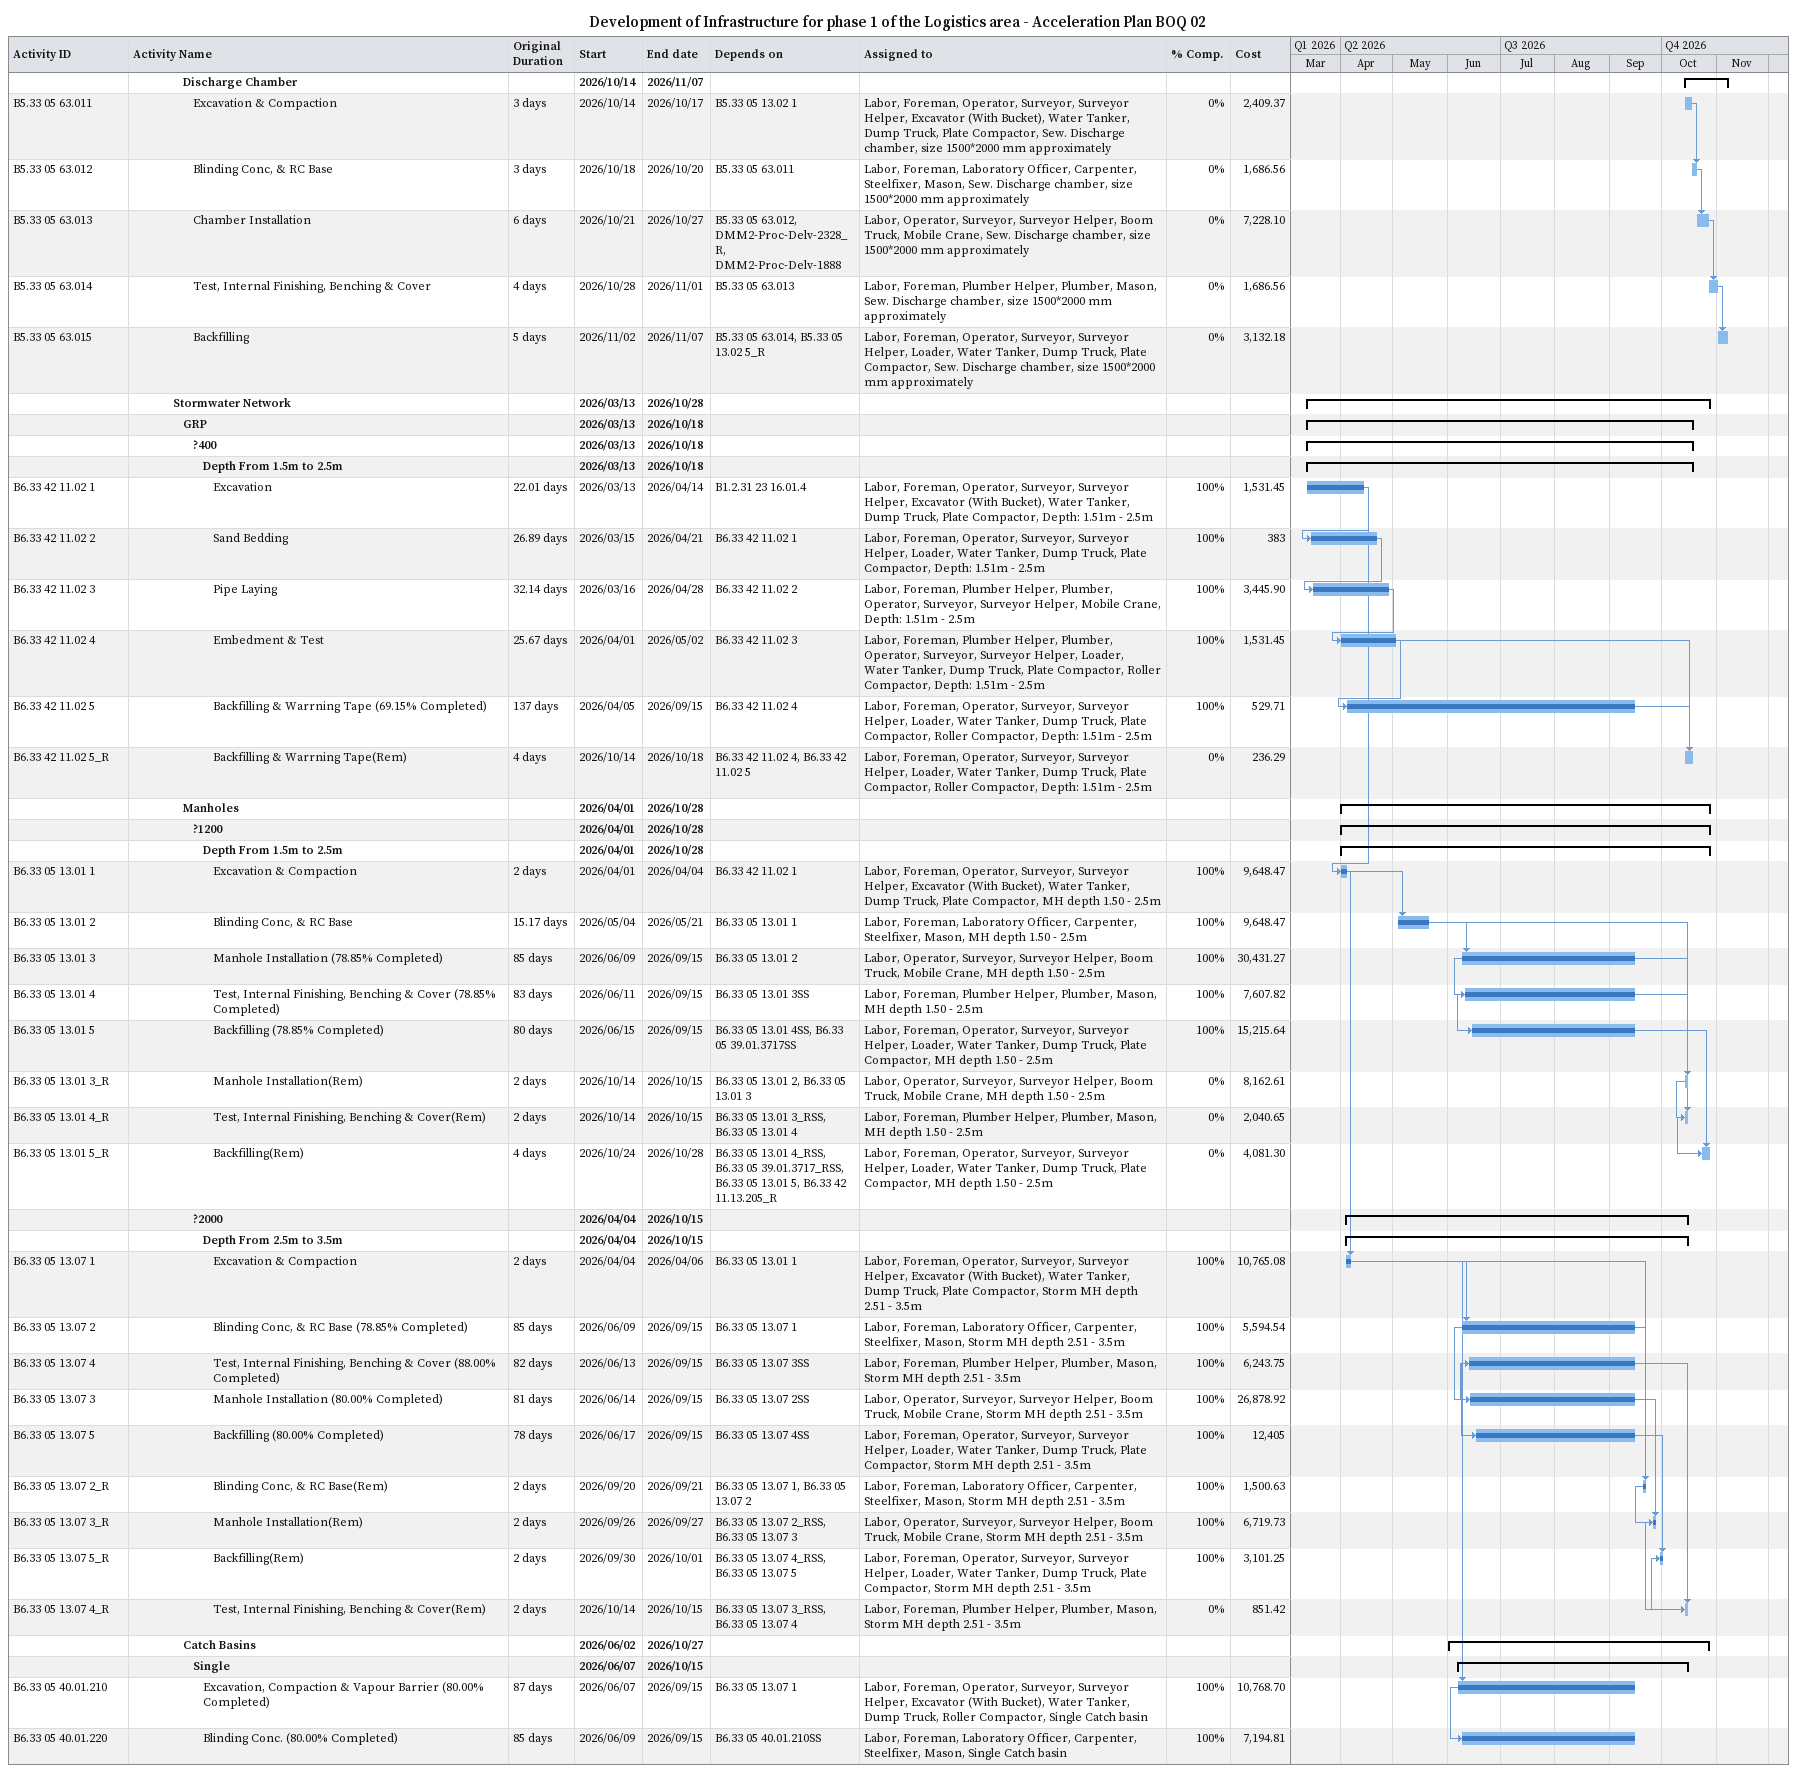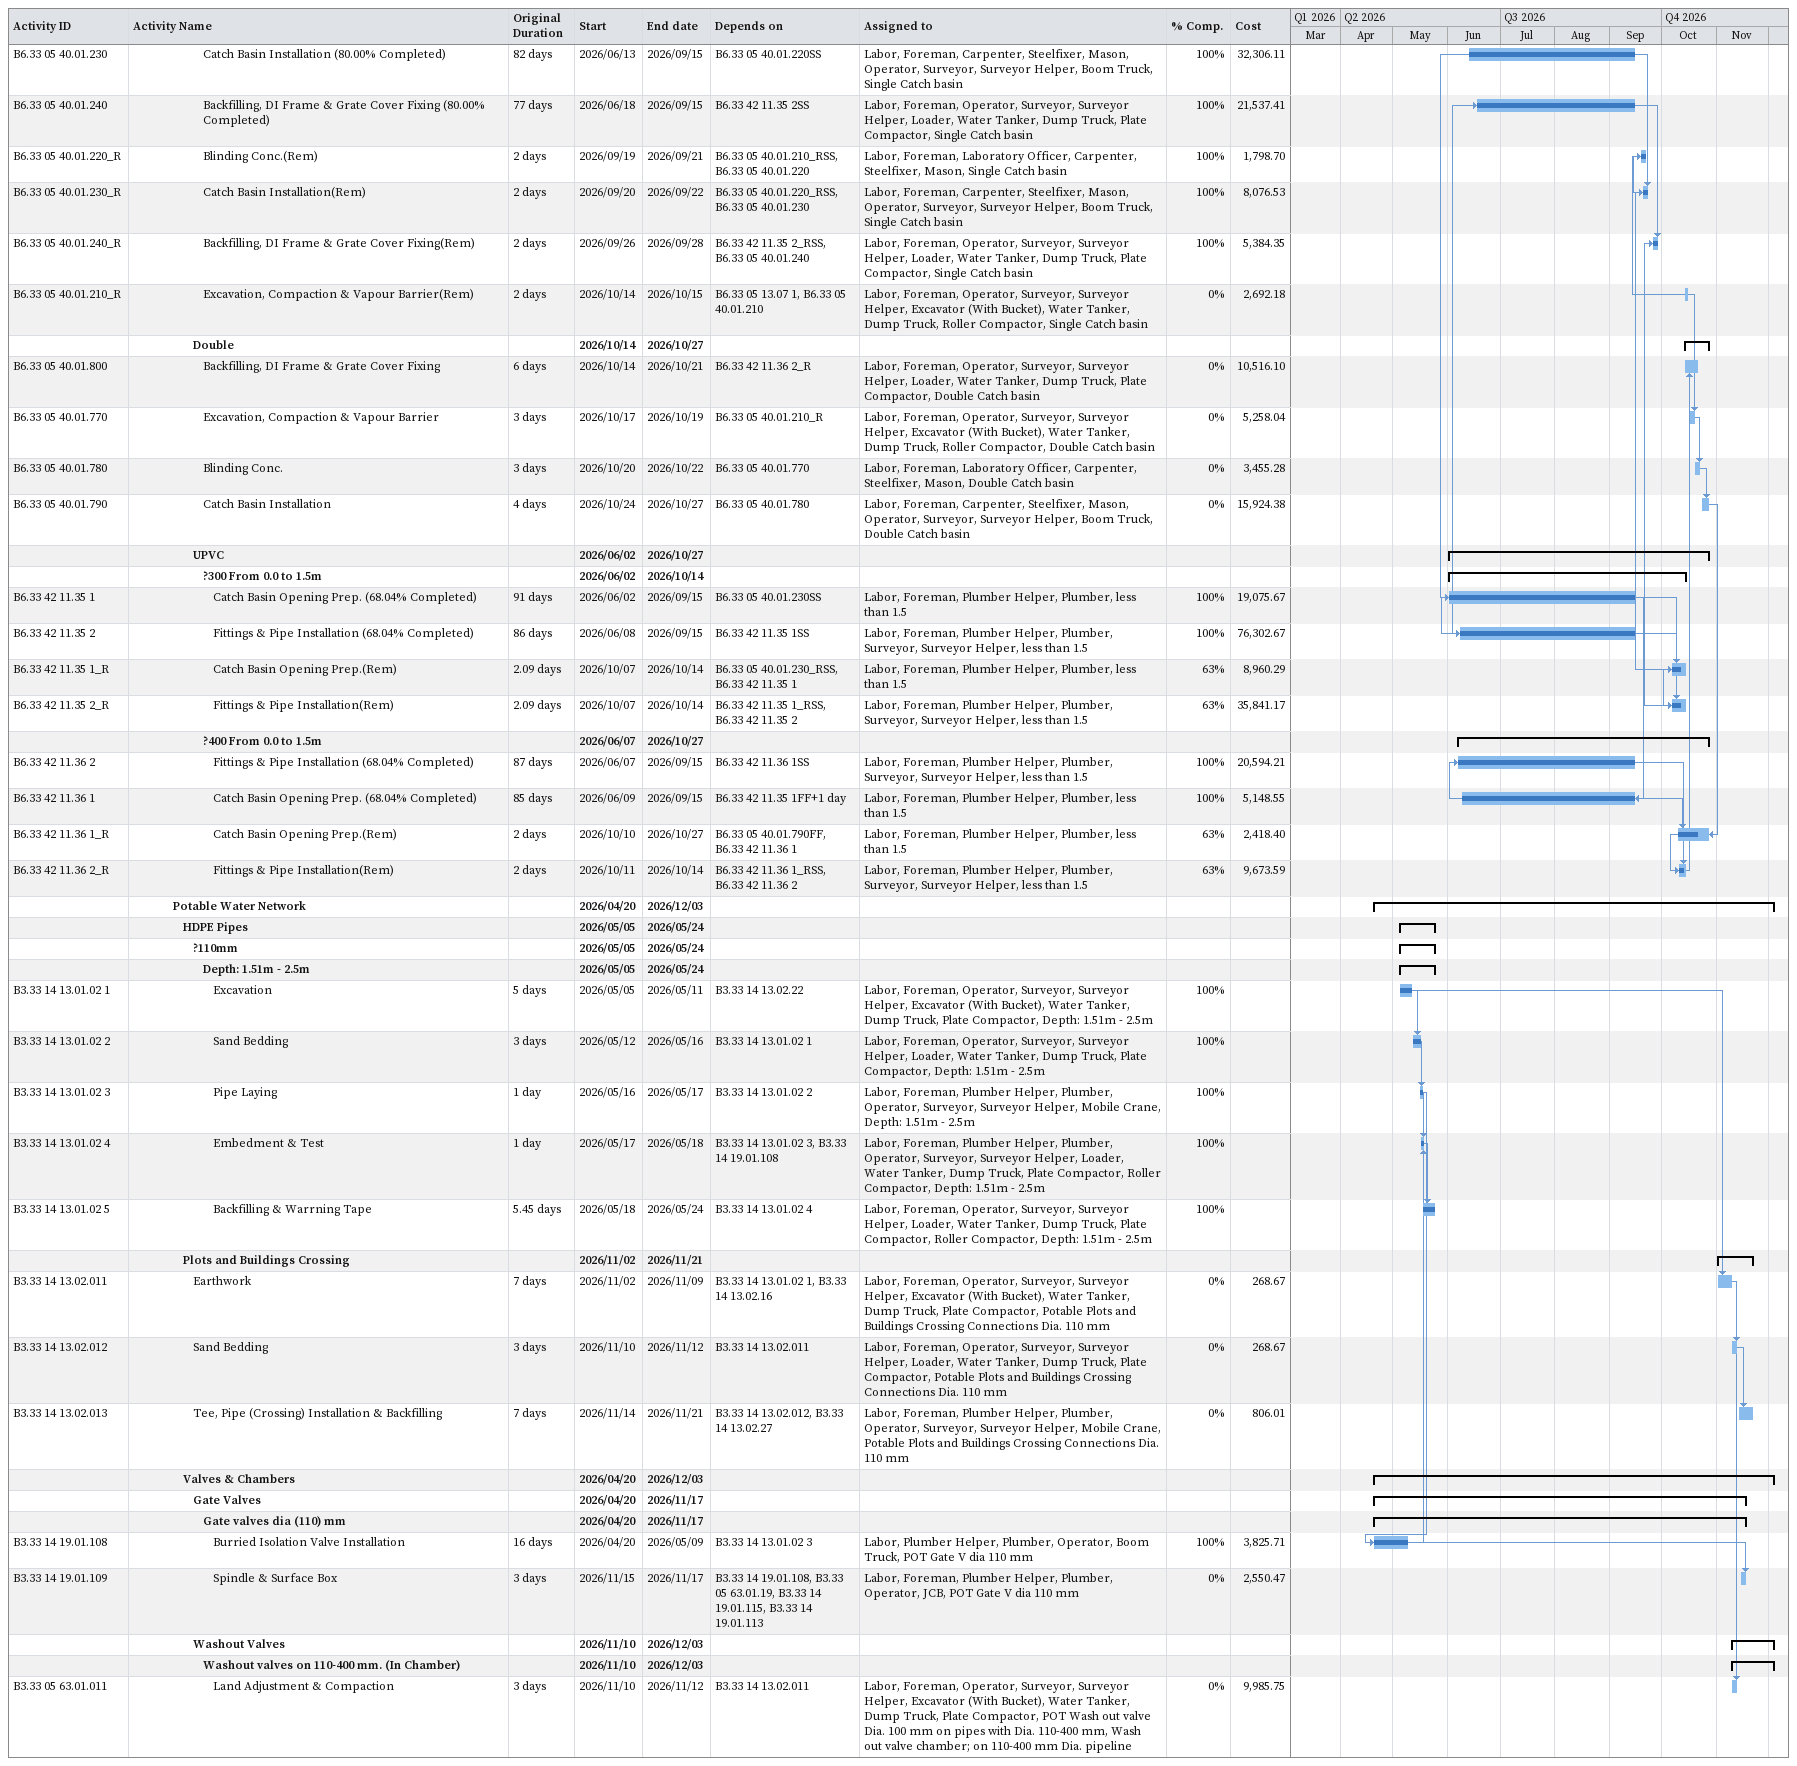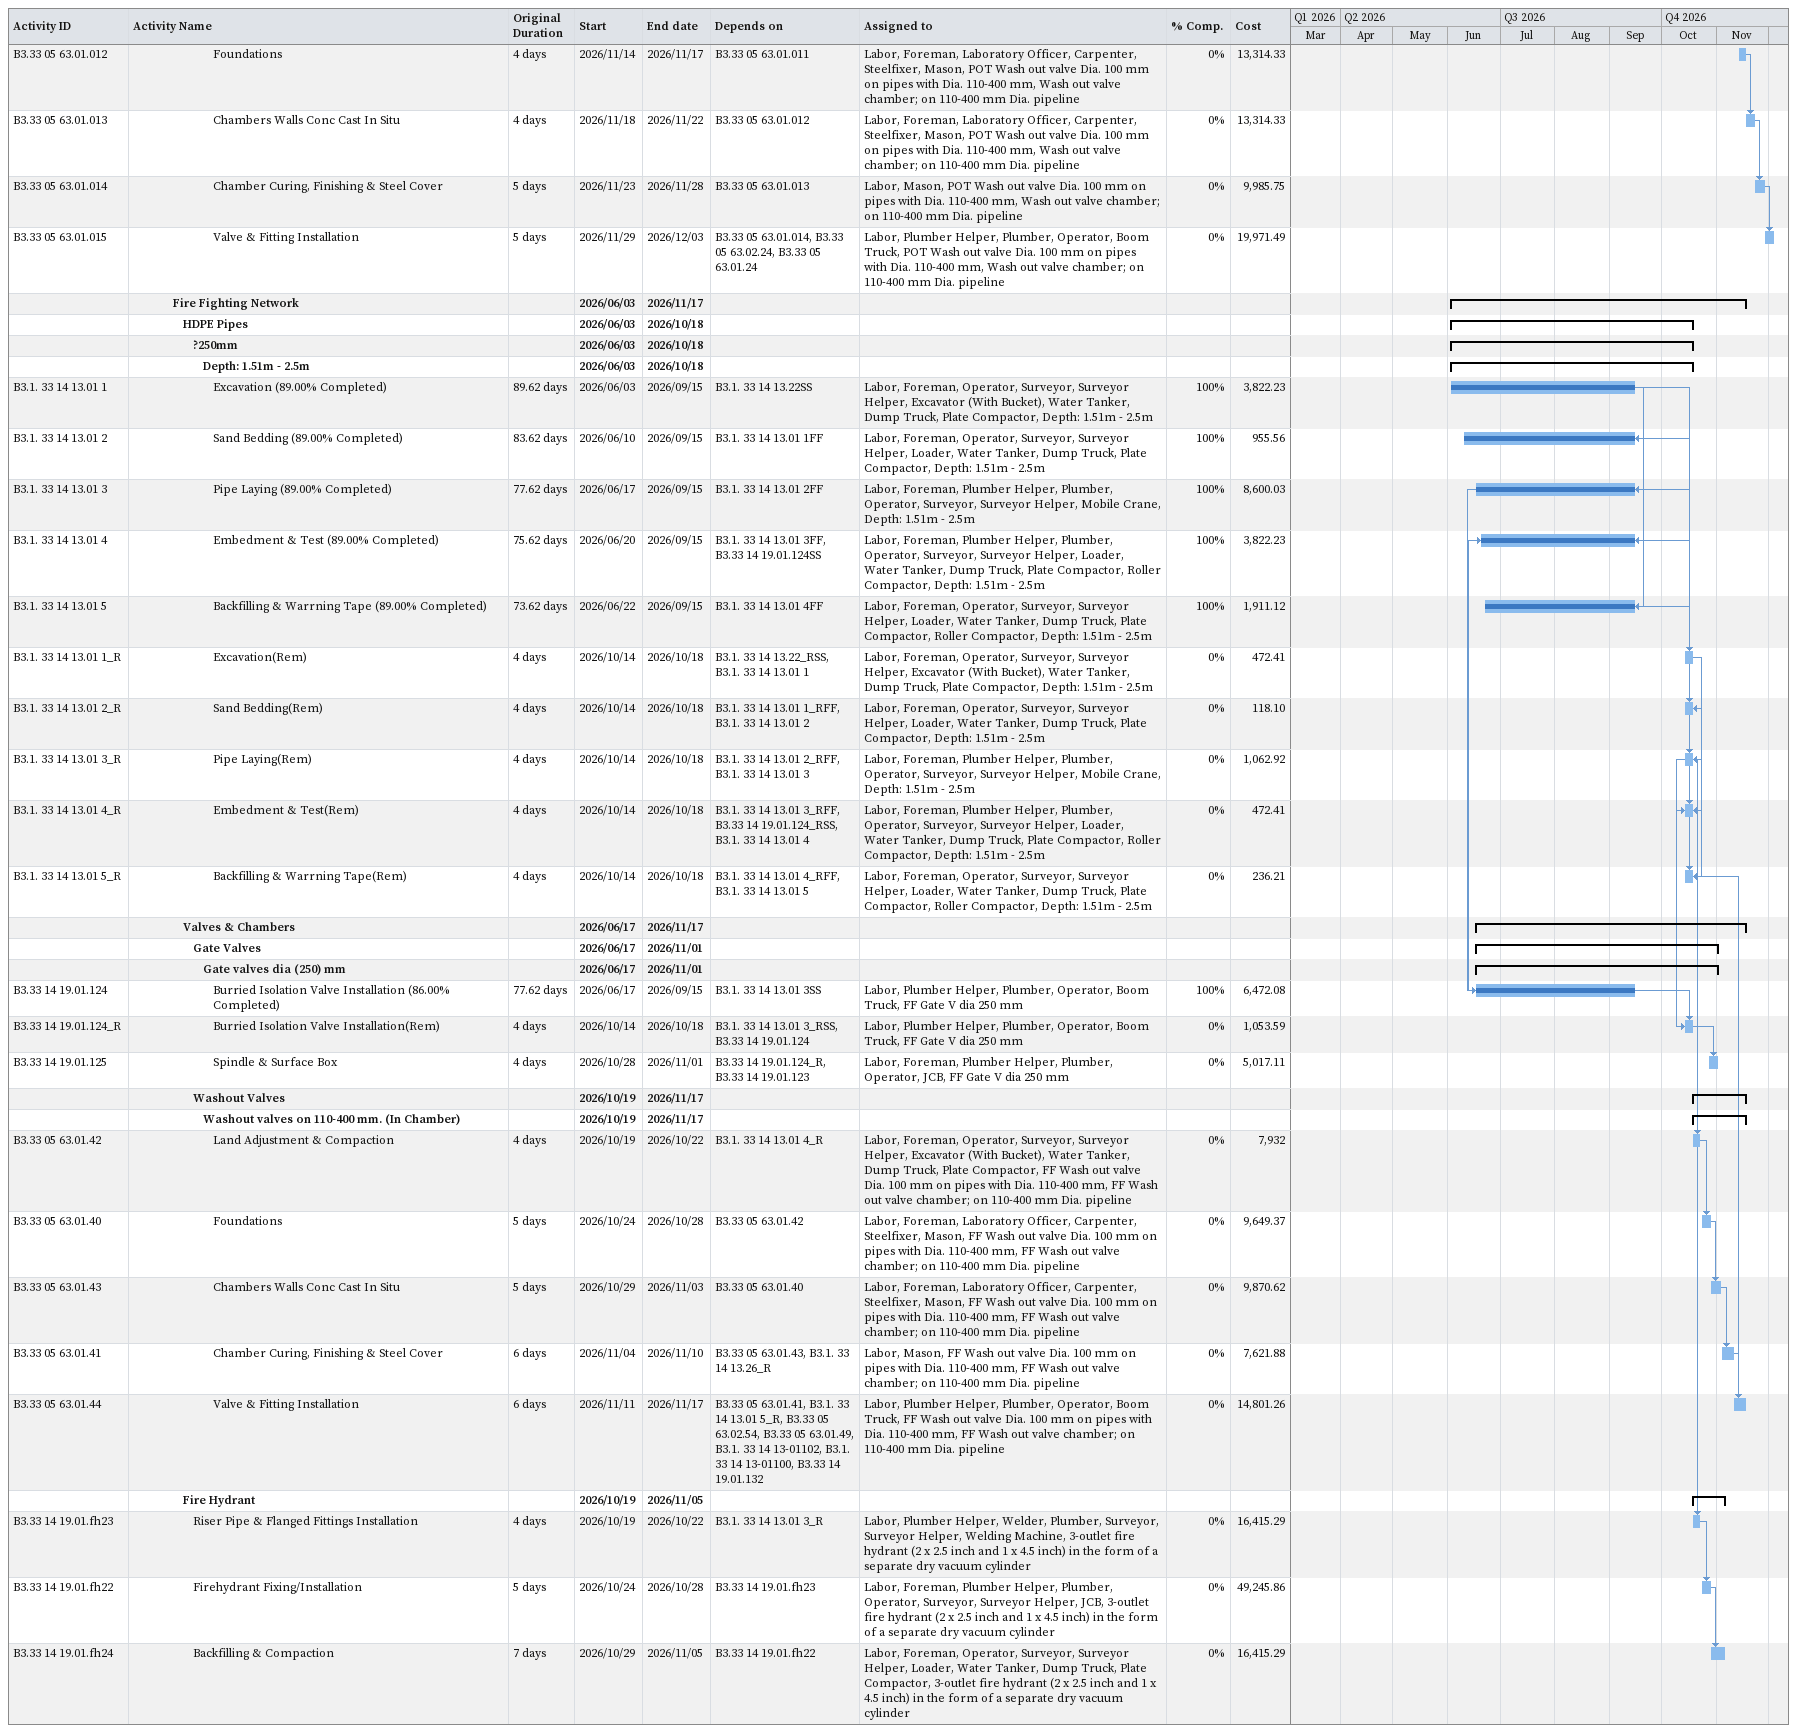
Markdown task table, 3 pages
Development of Infrastructure for phase 1 of the Logistics area - Acceleration Plan BOQ 02

| ID | Level | Task | Original duration | Start | Finish | Predecessors | Resources | % complete | Cost |
|---|---|---|---|---|---|---|---|---|---|
|  | 6 | **Discharge Chamber** |  | 2026-10-14 | 2026-11-07 |  |  |  |  |
| B5.33 05 63.011 | 7 | Excavation & Compaction | 3d | 2026-10-14 | 2026-10-17 | B5.33 05 13.02 1 | Labor, Foreman, Operator, Surveyor, Surveyor Helper, Excavator (With Bucket), Water Tanker, Dump Truck, Plate Compactor, Sew. Discharge chamber, size 1500*2000 mm approximately | 0 | 2409.37 |
| B5.33 05 63.012 | 7 | Blinding Conc, & RC Base | 3d | 2026-10-18 | 2026-10-20 | B5.33 05 63.011 | Labor, Foreman, Laboratory Officer, Carpenter, Steelfixer, Mason, Sew. Discharge chamber, size 1500*2000 mm approximately | 0 | 1686.56 |
| B5.33 05 63.013 | 7 | Chamber Installation | 6d | 2026-10-21 | 2026-10-27 | B5.33 05 63.012, DMM2-Proc-Delv-2328_R, DMM2-Proc-Delv-1888 | Labor, Operator, Surveyor, Surveyor Helper, Boom Truck, Mobile Crane, Sew. Discharge chamber, size 1500*2000 mm approximately | 0 | 7228.10 |
| B5.33 05 63.014 | 7 | Test, Internal Finishing, Benching & Cover | 4d | 2026-10-28 | 2026-11-01 | B5.33 05 63.013 | Labor, Foreman, Plumber Helper, Plumber, Mason, Sew. Discharge chamber, size 1500*2000 mm approximately | 0 | 1686.56 |
| B5.33 05 63.015 | 7 | Backfilling | 5d | 2026-11-02 | 2026-11-07 | B5.33 05 63.014, B5.33 05 13.02 5_R | Labor, Foreman, Operator, Surveyor, Surveyor Helper, Loader, Water Tanker, Dump Truck, Plate Compactor, Sew. Discharge chamber, size 1500*2000 mm approximately | 0 | 3132.18 |
|  | 5 | **Stormwater Network** |  | 2026-03-13 | 2026-10-28 |  |  |  |  |
|  | 6 | **GRP** |  | 2026-03-13 | 2026-10-18 |  |  |  |  |
|  | 7 | **?400** |  | 2026-03-13 | 2026-10-18 |  |  |  |  |
|  | 8 | **Depth From 1.5m to 2.5m** |  | 2026-03-13 | 2026-10-18 |  |  |  |  |
| B6.33 42 11.02 1 | 9 | Excavation | 22.01d | 2026-03-13 | 2026-04-14 | B1.2.31 23 16.01.4 | Labor, Foreman, Operator, Surveyor, Surveyor Helper, Excavator (With Bucket), Water Tanker, Dump Truck, Plate Compactor, Depth: 1.51m - 2.5m | 100 | 1531.45 |
| B6.33 42 11.02 2 | 9 | Sand Bedding | 26.89d | 2026-03-15 | 2026-04-21 | B6.33 42 11.02 1 | Labor, Foreman, Operator, Surveyor, Surveyor Helper, Loader, Water Tanker, Dump Truck, Plate Compactor, Depth: 1.51m - 2.5m | 100 | 383 |
| B6.33 42 11.02 3 | 9 | Pipe Laying | 32.14d | 2026-03-16 | 2026-04-28 | B6.33 42 11.02 2 | Labor, Foreman, Plumber Helper, Plumber, Operator, Surveyor, Surveyor Helper, Mobile Crane, Depth: 1.51m - 2.5m | 100 | 3445.90 |
| B6.33 42 11.02 4 | 9 | Embedment & Test | 25.67d | 2026-04-01 | 2026-05-02 | B6.33 42 11.02 3 | Labor, Foreman, Plumber Helper, Plumber, Operator, Surveyor, Surveyor Helper, Loader, Water Tanker, Dump Truck, Plate Compactor, Roller Compactor, Depth: 1.51m - 2.5m | 100 | 1531.45 |
| B6.33 42 11.02 5 | 9 | Backfilling & Warrning Tape (69.15% Completed) | 137d | 2026-04-05 | 2026-09-15 | B6.33 42 11.02 4 | Labor, Foreman, Operator, Surveyor, Surveyor Helper, Loader, Water Tanker, Dump Truck, Plate Compactor, Roller Compactor, Depth: 1.51m - 2.5m | 100 | 529.71 |
| B6.33 42 11.02 5_R | 9 | Backfilling & Warrning Tape(Rem) | 4d | 2026-10-14 | 2026-10-18 | B6.33 42 11.02 4, B6.33 42 11.02 5 | Labor, Foreman, Operator, Surveyor, Surveyor Helper, Loader, Water Tanker, Dump Truck, Plate Compactor, Roller Compactor, Depth: 1.51m - 2.5m | 0 | 236.29 |
|  | 6 | **Manholes** |  | 2026-04-01 | 2026-10-28 |  |  |  |  |
|  | 7 | **?1200** |  | 2026-04-01 | 2026-10-28 |  |  |  |  |
|  | 8 | **Depth From 1.5m to 2.5m** |  | 2026-04-01 | 2026-10-28 |  |  |  |  |
| B6.33 05 13.01 1 | 9 | Excavation & Compaction | 2d | 2026-04-01 | 2026-04-04 | B6.33 42 11.02 1 | Labor, Foreman, Operator, Surveyor, Surveyor Helper, Excavator (With Bucket), Water Tanker, Dump Truck, Plate Compactor, MH depth 1.50 - 2.5m | 100 | 9648.47 |
| B6.33 05 13.01 2 | 9 | Blinding Conc, & RC Base | 15.17d | 2026-05-04 | 2026-05-21 | B6.33 05 13.01 1 | Labor, Foreman, Laboratory Officer, Carpenter, Steelfixer, Mason, MH depth 1.50 - 2.5m | 100 | 9648.47 |
| B6.33 05 13.01 3 | 9 | Manhole Installation (78.85% Completed) | 85d | 2026-06-09 | 2026-09-15 | B6.33 05 13.01 2 | Labor, Operator, Surveyor, Surveyor Helper, Boom Truck, Mobile Crane, MH depth 1.50 - 2.5m | 100 | 30431.27 |
| B6.33 05 13.01 4 | 9 | Test, Internal Finishing, Benching & Cover (78.85% Completed) | 83d | 2026-06-11 | 2026-09-15 | B6.33 05 13.01 3SS | Labor, Foreman, Plumber Helper, Plumber, Mason, MH depth 1.50 - 2.5m | 100 | 7607.82 |
| B6.33 05 13.01 5 | 9 | Backfilling (78.85% Completed) | 80d | 2026-06-15 | 2026-09-15 | B6.33 05 13.01 4SS, B6.33 05 39.01.3717SS | Labor, Foreman, Operator, Surveyor, Surveyor Helper, Loader, Water Tanker, Dump Truck, Plate Compactor, MH depth 1.50 - 2.5m | 100 | 15215.64 |
| B6.33 05 13.01 3_R | 9 | Manhole Installation(Rem) | 2d | 2026-10-14 | 2026-10-15 | B6.33 05 13.01 2, B6.33 05 13.01 3 | Labor, Operator, Surveyor, Surveyor Helper, Boom Truck, Mobile Crane, MH depth 1.50 - 2.5m | 0 | 8162.61 |
| B6.33 05 13.01 4_R | 9 | Test, Internal Finishing, Benching & Cover(Rem) | 2d | 2026-10-14 | 2026-10-15 | B6.33 05 13.01 3_RSS, B6.33 05 13.01 4 | Labor, Foreman, Plumber Helper, Plumber, Mason, MH depth 1.50 - 2.5m | 0 | 2040.65 |
| B6.33 05 13.01 5_R | 9 | Backfilling(Rem) | 4d | 2026-10-24 | 2026-10-28 | B6.33 05 13.01 4_RSS, B6.33 05 39.01.3717_RSS, B6.33 05 13.01 5, B6.33 42 11.13.205_R | Labor, Foreman, Operator, Surveyor, Surveyor Helper, Loader, Water Tanker, Dump Truck, Plate Compactor, MH depth 1.50 - 2.5m | 0 | 4081.30 |
|  | 7 | **?2000** |  | 2026-04-04 | 2026-10-15 |  |  |  |  |
|  | 8 | **Depth From 2.5m to 3.5m** |  | 2026-04-04 | 2026-10-15 |  |  |  |  |
| B6.33 05 13.07 1 | 9 | Excavation & Compaction | 2d | 2026-04-04 | 2026-04-06 | B6.33 05 13.01 1 | Labor, Foreman, Operator, Surveyor, Surveyor Helper, Excavator (With Bucket), Water Tanker, Dump Truck, Plate Compactor, Storm MH depth 2.51 - 3.5m | 100 | 10765.08 |
| B6.33 05 13.07 2 | 9 | Blinding Conc, & RC Base (78.85% Completed) | 85d | 2026-06-09 | 2026-09-15 | B6.33 05 13.07 1 | Labor, Foreman, Laboratory Officer, Carpenter, Steelfixer, Mason, Storm MH depth 2.51 - 3.5m | 100 | 5594.54 |
| B6.33 05 13.07 4 | 9 | Test, Internal Finishing, Benching & Cover (88.00% Completed) | 82d | 2026-06-13 | 2026-09-15 | B6.33 05 13.07 3SS | Labor, Foreman, Plumber Helper, Plumber, Mason, Storm MH depth 2.51 - 3.5m | 100 | 6243.75 |
| B6.33 05 13.07 3 | 9 | Manhole Installation (80.00% Completed) | 81d | 2026-06-14 | 2026-09-15 | B6.33 05 13.07 2SS | Labor, Operator, Surveyor, Surveyor Helper, Boom Truck, Mobile Crane, Storm MH depth 2.51 - 3.5m | 100 | 26878.92 |
| B6.33 05 13.07 5 | 9 | Backfilling (80.00% Completed) | 78d | 2026-06-17 | 2026-09-15 | B6.33 05 13.07 4SS | Labor, Foreman, Operator, Surveyor, Surveyor Helper, Loader, Water Tanker, Dump Truck, Plate Compactor, Storm MH depth 2.51 - 3.5m | 100 | 12405 |
| B6.33 05 13.07 2_R | 9 | Blinding Conc, & RC Base(Rem) | 2d | 2026-09-20 | 2026-09-21 | B6.33 05 13.07 1, B6.33 05 13.07 2 | Labor, Foreman, Laboratory Officer, Carpenter, Steelfixer, Mason, Storm MH depth 2.51 - 3.5m | 100 | 1500.63 |
| B6.33 05 13.07 3_R | 9 | Manhole Installation(Rem) | 2d | 2026-09-26 | 2026-09-27 | B6.33 05 13.07 2_RSS, B6.33 05 13.07 3 | Labor, Operator, Surveyor, Surveyor Helper, Boom Truck, Mobile Crane, Storm MH depth 2.51 - 3.5m | 100 | 6719.73 |
| B6.33 05 13.07 5_R | 9 | Backfilling(Rem) | 2d | 2026-09-30 | 2026-10-01 | B6.33 05 13.07 4_RSS, B6.33 05 13.07 5 | Labor, Foreman, Operator, Surveyor, Surveyor Helper, Loader, Water Tanker, Dump Truck, Plate Compactor, Storm MH depth 2.51 - 3.5m | 100 | 3101.25 |
| B6.33 05 13.07 4_R | 9 | Test, Internal Finishing, Benching & Cover(Rem) | 2d | 2026-10-14 | 2026-10-15 | B6.33 05 13.07 3_RSS, B6.33 05 13.07 4 | Labor, Foreman, Plumber Helper, Plumber, Mason, Storm MH depth 2.51 - 3.5m | 0 | 851.42 |
|  | 6 | **Catch Basins** |  | 2026-06-02 | 2026-10-27 |  |  |  |  |
|  | 7 | **Single** |  | 2026-06-07 | 2026-10-15 |  |  |  |  |
| B6.33 05 40.01.210 | 8 | Excavation, Compaction & Vapour Barrier (80.00% Completed) | 87d | 2026-06-07 | 2026-09-15 | B6.33 05 13.07 1 | Labor, Foreman, Operator, Surveyor, Surveyor Helper, Excavator (With Bucket), Water Tanker, Dump Truck, Roller Compactor, Single Catch basin | 100 | 10768.70 |
| B6.33 05 40.01.220 | 8 | Blinding Conc. (80.00% Completed) | 85d | 2026-06-09 | 2026-09-15 | B6.33 05 40.01.210SS | Labor, Foreman, Laboratory Officer, Carpenter, Steelfixer, Mason, Single Catch basin | 100 | 7194.81 |
| B6.33 05 40.01.230 | 8 | Catch Basin Installation (80.00% Completed) | 82d | 2026-06-13 | 2026-09-15 | B6.33 05 40.01.220SS | Labor, Foreman, Carpenter, Steelfixer, Mason, Operator, Surveyor, Surveyor Helper, Boom Truck, Single Catch basin | 100 | 32306.11 |
| B6.33 05 40.01.240 | 8 | Backfilling, DI Frame & Grate Cover Fixing (80.00% Completed) | 77d | 2026-06-18 | 2026-09-15 | B6.33 42 11.35 2SS | Labor, Foreman, Operator, Surveyor, Surveyor Helper, Loader, Water Tanker, Dump Truck, Plate Compactor, Single Catch basin | 100 | 21537.41 |
| B6.33 05 40.01.220_R | 8 | Blinding Conc.(Rem) | 2d | 2026-09-19 | 2026-09-21 | B6.33 05 40.01.210_RSS, B6.33 05 40.01.220 | Labor, Foreman, Laboratory Officer, Carpenter, Steelfixer, Mason, Single Catch basin | 100 | 1798.70 |
| B6.33 05 40.01.230_R | 8 | Catch Basin Installation(Rem) | 2d | 2026-09-20 | 2026-09-22 | B6.33 05 40.01.220_RSS, B6.33 05 40.01.230 | Labor, Foreman, Carpenter, Steelfixer, Mason, Operator, Surveyor, Surveyor Helper, Boom Truck, Single Catch basin | 100 | 8076.53 |
| B6.33 05 40.01.240_R | 8 | Backfilling, DI Frame & Grate Cover Fixing(Rem) | 2d | 2026-09-26 | 2026-09-28 | B6.33 42 11.35 2_RSS, B6.33 05 40.01.240 | Labor, Foreman, Operator, Surveyor, Surveyor Helper, Loader, Water Tanker, Dump Truck, Plate Compactor, Single Catch basin | 100 | 5384.35 |
| B6.33 05 40.01.210_R | 8 | Excavation, Compaction & Vapour Barrier(Rem) | 2d | 2026-10-14 | 2026-10-15 | B6.33 05 13.07 1, B6.33 05 40.01.210 | Labor, Foreman, Operator, Surveyor, Surveyor Helper, Excavator (With Bucket), Water Tanker, Dump Truck, Roller Compactor, Single Catch basin | 0 | 2692.18 |
|  | 7 | **Double** |  | 2026-10-14 | 2026-10-27 |  |  |  |  |
| B6.33 05 40.01.800 | 8 | Backfilling, DI Frame & Grate Cover Fixing | 6d | 2026-10-14 | 2026-10-21 | B6.33 42 11.36 2_R | Labor, Foreman, Operator, Surveyor, Surveyor Helper, Loader, Water Tanker, Dump Truck, Plate Compactor, Double Catch basin | 0 | 10516.10 |
| B6.33 05 40.01.770 | 8 | Excavation, Compaction & Vapour Barrier | 3d | 2026-10-17 | 2026-10-19 | B6.33 05 40.01.210_R | Labor, Foreman, Operator, Surveyor, Surveyor Helper, Excavator (With Bucket), Water Tanker, Dump Truck, Roller Compactor, Double Catch basin | 0 | 5258.04 |
| B6.33 05 40.01.780 | 8 | Blinding Conc. | 3d | 2026-10-20 | 2026-10-22 | B6.33 05 40.01.770 | Labor, Foreman, Laboratory Officer, Carpenter, Steelfixer, Mason, Double Catch basin | 0 | 3455.28 |
| B6.33 05 40.01.790 | 8 | Catch Basin Installation | 4d | 2026-10-24 | 2026-10-27 | B6.33 05 40.01.780 | Labor, Foreman, Carpenter, Steelfixer, Mason, Operator, Surveyor, Surveyor Helper, Boom Truck, Double Catch basin | 0 | 15924.38 |
|  | 7 | **UPVC** |  | 2026-06-02 | 2026-10-27 |  |  |  |  |
|  | 8 | **?300 From 0.0 to 1.5m** |  | 2026-06-02 | 2026-10-14 |  |  |  |  |
| B6.33 42 11.35 1 | 9 | Catch Basin Opening Prep. (68.04% Completed) | 91d | 2026-06-02 | 2026-09-15 | B6.33 05 40.01.230SS | Labor, Foreman, Plumber Helper, Plumber, less than 1.5 | 100 | 19075.67 |
| B6.33 42 11.35 2 | 9 | Fittings & Pipe Installation (68.04% Completed) | 86d | 2026-06-08 | 2026-09-15 | B6.33 42 11.35 1SS | Labor, Foreman, Plumber Helper, Plumber, Surveyor, Surveyor Helper, less than 1.5 | 100 | 76302.67 |
| B6.33 42 11.35 1_R | 9 | Catch Basin Opening Prep.(Rem) | 2.09d | 2026-10-07 | 2026-10-14 | B6.33 05 40.01.230_RSS, B6.33 42 11.35 1 | Labor, Foreman, Plumber Helper, Plumber, less than 1.5 | 63 | 8960.29 |
| B6.33 42 11.35 2_R | 9 | Fittings & Pipe Installation(Rem) | 2.09d | 2026-10-07 | 2026-10-14 | B6.33 42 11.35 1_RSS, B6.33 42 11.35 2 | Labor, Foreman, Plumber Helper, Plumber, Surveyor, Surveyor Helper, less than 1.5 | 63 | 35841.17 |
|  | 8 | **?400 From 0.0 to 1.5m** |  | 2026-06-07 | 2026-10-27 |  |  |  |  |
| B6.33 42 11.36 2 | 9 | Fittings & Pipe Installation (68.04% Completed) | 87d | 2026-06-07 | 2026-09-15 | B6.33 42 11.36 1SS | Labor, Foreman, Plumber Helper, Plumber, Surveyor, Surveyor Helper, less than 1.5 | 100 | 20594.21 |
| B6.33 42 11.36 1 | 9 | Catch Basin Opening Prep. (68.04% Completed) | 85d | 2026-06-09 | 2026-09-15 | B6.33 42 11.35 1FF+1d | Labor, Foreman, Plumber Helper, Plumber, less than 1.5 | 100 | 5148.55 |
| B6.33 42 11.36 1_R | 9 | Catch Basin Opening Prep.(Rem) | 2d | 2026-10-10 | 2026-10-27 | B6.33 05 40.01.790FF, B6.33 42 11.36 1 | Labor, Foreman, Plumber Helper, Plumber, less than 1.5 | 63 | 2418.40 |
| B6.33 42 11.36 2_R | 9 | Fittings & Pipe Installation(Rem) | 2d | 2026-10-11 | 2026-10-14 | B6.33 42 11.36 1_RSS, B6.33 42 11.36 2 | Labor, Foreman, Plumber Helper, Plumber, Surveyor, Surveyor Helper, less than 1.5 | 63 | 9673.59 |
|  | 5 | **Potable Water Network** |  | 2026-04-20 | 2026-12-03 |  |  |  |  |
|  | 6 | **HDPE Pipes** |  | 2026-05-05 | 2026-05-24 |  |  |  |  |
|  | 7 | **?110mm** |  | 2026-05-05 | 2026-05-24 |  |  |  |  |
|  | 8 | **Depth: 1.51m - 2.5m** |  | 2026-05-05 | 2026-05-24 |  |  |  |  |
| B3.33 14 13.01.02 1 | 9 | Excavation | 5d | 2026-05-05 | 2026-05-11 | B3.33 14 13.02.22 | Labor, Foreman, Operator, Surveyor, Surveyor Helper, Excavator (With Bucket), Water Tanker, Dump Truck, Plate Compactor, Depth: 1.51m - 2.5m | 100 |  |
| B3.33 14 13.01.02 2 | 9 | Sand Bedding | 3d | 2026-05-12 | 2026-05-16 | B3.33 14 13.01.02 1 | Labor, Foreman, Operator, Surveyor, Surveyor Helper, Loader, Water Tanker, Dump Truck, Plate Compactor, Depth: 1.51m - 2.5m | 100 |  |
| B3.33 14 13.01.02 3 | 9 | Pipe Laying | 1d | 2026-05-16 | 2026-05-17 | B3.33 14 13.01.02 2 | Labor, Foreman, Plumber Helper, Plumber, Operator, Surveyor, Surveyor Helper, Mobile Crane, Depth: 1.51m - 2.5m | 100 |  |
| B3.33 14 13.01.02 4 | 9 | Embedment & Test | 1d | 2026-05-17 | 2026-05-18 | B3.33 14 13.01.02 3, B3.33 14 19.01.108 | Labor, Foreman, Plumber Helper, Plumber, Operator, Surveyor, Surveyor Helper, Loader, Water Tanker, Dump Truck, Plate Compactor, Roller Compactor, Depth: 1.51m - 2.5m | 100 |  |
| B3.33 14 13.01.02 5 | 9 | Backfilling & Warrning Tape | 5.45d | 2026-05-18 | 2026-05-24 | B3.33 14 13.01.02 4 | Labor, Foreman, Operator, Surveyor, Surveyor Helper, Loader, Water Tanker, Dump Truck, Plate Compactor, Roller Compactor, Depth: 1.51m - 2.5m | 100 |  |
|  | 6 | **Plots and Buildings Crossing** |  | 2026-11-02 | 2026-11-21 |  |  |  |  |
| B3.33 14 13.02.011 | 7 | Earthwork | 7d | 2026-11-02 | 2026-11-09 | B3.33 14 13.01.02 1, B3.33 14 13.02.16 | Labor, Foreman, Operator, Surveyor, Surveyor Helper, Excavator (With Bucket), Water Tanker, Dump Truck, Plate Compactor, Potable Plots and Buildings Crossing Connections Dia. 110 mm | 0 | 268.67 |
| B3.33 14 13.02.012 | 7 | Sand Bedding | 3d | 2026-11-10 | 2026-11-12 | B3.33 14 13.02.011 | Labor, Foreman, Operator, Surveyor, Surveyor Helper, Loader, Water Tanker, Dump Truck, Plate Compactor, Potable Plots and Buildings Crossing Connections Dia. 110 mm | 0 | 268.67 |
| B3.33 14 13.02.013 | 7 | Tee, Pipe (Crossing) Installation & Backfilling | 7d | 2026-11-14 | 2026-11-21 | B3.33 14 13.02.012, B3.33 14 13.02.27 | Labor, Foreman, Plumber Helper, Plumber, Operator, Surveyor, Surveyor Helper, Mobile Crane, Potable Plots and Buildings Crossing Connections Dia. 110 mm | 0 | 806.01 |
|  | 6 | **Valves & Chambers** |  | 2026-04-20 | 2026-12-03 |  |  |  |  |
|  | 7 | **Gate Valves** |  | 2026-04-20 | 2026-11-17 |  |  |  |  |
|  | 8 | **Gate valves dia (110) mm** |  | 2026-04-20 | 2026-11-17 |  |  |  |  |
| B3.33 14 19.01.108 | 9 | Burried Isolation Valve Installation | 16d | 2026-04-20 | 2026-05-09 | B3.33 14 13.01.02 3 | Labor, Plumber Helper, Plumber, Operator, Boom Truck, POT Gate V dia 110 mm | 100 | 3825.71 |
| B3.33 14 19.01.109 | 9 | Spindle & Surface Box | 3d | 2026-11-15 | 2026-11-17 | B3.33 14 19.01.108, B3.33 05 63.01.19, B3.33 14 19.01.115, B3.33 14 19.01.113 | Labor, Foreman, Plumber Helper, Plumber, Operator, JCB, POT Gate V dia 110 mm | 0 | 2550.47 |
|  | 7 | **Washout Valves** |  | 2026-11-10 | 2026-12-03 |  |  |  |  |
|  | 8 | **Washout valves on 110-400 mm. (In Chamber)** |  | 2026-11-10 | 2026-12-03 |  |  |  |  |
| B3.33 05 63.01.011 | 9 | Land Adjustment & Compaction | 3d | 2026-11-10 | 2026-11-12 | B3.33 14 13.02.011 | Labor, Foreman, Operator, Surveyor, Surveyor Helper, Excavator (With Bucket), Water Tanker, Dump Truck, Plate Compactor, POT Wash out valve Dia. 100 mm on pipes with Dia. 110-400 mm, Wash out valve chamber; on 110-400 mm Dia. pipeline | 0 | 9985.75 |
| B3.33 05 63.01.012 | 9 | Foundations | 4d | 2026-11-14 | 2026-11-17 | B3.33 05 63.01.011 | Labor, Foreman, Laboratory Officer, Carpenter, Steelfixer, Mason, POT Wash out valve Dia. 100 mm on pipes with Dia. 110-400 mm, Wash out valve chamber; on 110-400 mm Dia. pipeline | 0 | 13314.33 |
| B3.33 05 63.01.013 | 9 | Chambers Walls Conc Cast In Situ | 4d | 2026-11-18 | 2026-11-22 | B3.33 05 63.01.012 | Labor, Foreman, Laboratory Officer, Carpenter, Steelfixer, Mason, POT Wash out valve Dia. 100 mm on pipes with Dia. 110-400 mm, Wash out valve chamber; on 110-400 mm Dia. pipeline | 0 | 13314.33 |
| B3.33 05 63.01.014 | 9 | Chamber Curing, Finishing & Steel Cover | 5d | 2026-11-23 | 2026-11-28 | B3.33 05 63.01.013 | Labor, Mason, POT Wash out valve Dia. 100 mm on pipes with Dia. 110-400 mm, Wash out valve chamber; on 110-400 mm Dia. pipeline | 0 | 9985.75 |
| B3.33 05 63.01.015 | 9 | Valve & Fitting Installation | 5d | 2026-11-29 | 2026-12-03 | B3.33 05 63.01.014, B3.33 05 63.02.24, B3.33 05 63.01.24 | Labor, Plumber Helper, Plumber, Operator, Boom Truck, POT Wash out valve Dia. 100 mm on pipes with Dia. 110-400 mm, Wash out valve chamber; on 110-400 mm Dia. pipeline | 0 | 19971.49 |
|  | 5 | **Fire Fighting Network** |  | 2026-06-03 | 2026-11-17 |  |  |  |  |
|  | 6 | **HDPE Pipes** |  | 2026-06-03 | 2026-10-18 |  |  |  |  |
|  | 7 | **?250mm** |  | 2026-06-03 | 2026-10-18 |  |  |  |  |
|  | 8 | **Depth: 1.51m - 2.5m** |  | 2026-06-03 | 2026-10-18 |  |  |  |  |
| B3.1. 33 14 13.01 1 | 9 | Excavation (89.00% Completed) | 89.62d | 2026-06-03 | 2026-09-15 | B3.1. 33 14 13.22SS | Labor, Foreman, Operator, Surveyor, Surveyor Helper, Excavator (With Bucket), Water Tanker, Dump Truck, Plate Compactor, Depth: 1.51m - 2.5m | 100 | 3822.23 |
| B3.1. 33 14 13.01 2 | 9 | Sand Bedding (89.00% Completed) | 83.62d | 2026-06-10 | 2026-09-15 | B3.1. 33 14 13.01 1FF | Labor, Foreman, Operator, Surveyor, Surveyor Helper, Loader, Water Tanker, Dump Truck, Plate Compactor, Depth: 1.51m - 2.5m | 100 | 955.56 |
| B3.1. 33 14 13.01 3 | 9 | Pipe Laying (89.00% Completed) | 77.62d | 2026-06-17 | 2026-09-15 | B3.1. 33 14 13.01 2FF | Labor, Foreman, Plumber Helper, Plumber, Operator, Surveyor, Surveyor Helper, Mobile Crane, Depth: 1.51m - 2.5m | 100 | 8600.03 |
| B3.1. 33 14 13.01 4 | 9 | Embedment & Test (89.00% Completed) | 75.62d | 2026-06-20 | 2026-09-15 | B3.1. 33 14 13.01 3FF, B3.33 14 19.01.124SS | Labor, Foreman, Plumber Helper, Plumber, Operator, Surveyor, Surveyor Helper, Loader, Water Tanker, Dump Truck, Plate Compactor, Roller Compactor, Depth: 1.51m - 2.5m | 100 | 3822.23 |
| B3.1. 33 14 13.01 5 | 9 | Backfilling & Warrning Tape (89.00% Completed) | 73.62d | 2026-06-22 | 2026-09-15 | B3.1. 33 14 13.01 4FF | Labor, Foreman, Operator, Surveyor, Surveyor Helper, Loader, Water Tanker, Dump Truck, Plate Compactor, Roller Compactor, Depth: 1.51m - 2.5m | 100 | 1911.12 |
| B3.1. 33 14 13.01 1_R | 9 | Excavation(Rem) | 4d | 2026-10-14 | 2026-10-18 | B3.1. 33 14 13.22_RSS, B3.1. 33 14 13.01 1 | Labor, Foreman, Operator, Surveyor, Surveyor Helper, Excavator (With Bucket), Water Tanker, Dump Truck, Plate Compactor, Depth: 1.51m - 2.5m | 0 | 472.41 |
| B3.1. 33 14 13.01 2_R | 9 | Sand Bedding(Rem) | 4d | 2026-10-14 | 2026-10-18 | B3.1. 33 14 13.01 1_RFF, B3.1. 33 14 13.01 2 | Labor, Foreman, Operator, Surveyor, Surveyor Helper, Loader, Water Tanker, Dump Truck, Plate Compactor, Depth: 1.51m - 2.5m | 0 | 118.10 |
| B3.1. 33 14 13.01 3_R | 9 | Pipe Laying(Rem) | 4d | 2026-10-14 | 2026-10-18 | B3.1. 33 14 13.01 2_RFF, B3.1. 33 14 13.01 3 | Labor, Foreman, Plumber Helper, Plumber, Operator, Surveyor, Surveyor Helper, Mobile Crane, Depth: 1.51m - 2.5m | 0 | 1062.92 |
| B3.1. 33 14 13.01 4_R | 9 | Embedment & Test(Rem) | 4d | 2026-10-14 | 2026-10-18 | B3.1. 33 14 13.01 3_RFF, B3.33 14 19.01.124_RSS, B3.1. 33 14 13.01 4 | Labor, Foreman, Plumber Helper, Plumber, Operator, Surveyor, Surveyor Helper, Loader, Water Tanker, Dump Truck, Plate Compactor, Roller Compactor, Depth: 1.51m - 2.5m | 0 | 472.41 |
| B3.1. 33 14 13.01 5_R | 9 | Backfilling & Warrning Tape(Rem) | 4d | 2026-10-14 | 2026-10-18 | B3.1. 33 14 13.01 4_RFF, B3.1. 33 14 13.01 5 | Labor, Foreman, Operator, Surveyor, Surveyor Helper, Loader, Water Tanker, Dump Truck, Plate Compactor, Roller Compactor, Depth: 1.51m - 2.5m | 0 | 236.21 |
|  | 6 | **Valves & Chambers** |  | 2026-06-17 | 2026-11-17 |  |  |  |  |
|  | 7 | **Gate Valves** |  | 2026-06-17 | 2026-11-01 |  |  |  |  |
|  | 8 | **Gate valves dia (250) mm** |  | 2026-06-17 | 2026-11-01 |  |  |  |  |
| B3.33 14 19.01.124 | 9 | Burried Isolation Valve Installation (86.00% Completed) | 77.62d | 2026-06-17 | 2026-09-15 | B3.1. 33 14 13.01 3SS | Labor, Plumber Helper, Plumber, Operator, Boom Truck, FF Gate V dia 250 mm | 100 | 6472.08 |
| B3.33 14 19.01.124_R | 9 | Burried Isolation Valve Installation(Rem) | 4d | 2026-10-14 | 2026-10-18 | B3.1. 33 14 13.01 3_RSS, B3.33 14 19.01.124 | Labor, Plumber Helper, Plumber, Operator, Boom Truck, FF Gate V dia 250 mm | 0 | 1053.59 |
| B3.33 14 19.01.125 | 9 | Spindle & Surface Box | 4d | 2026-10-28 | 2026-11-01 | B3.33 14 19.01.124_R, B3.33 14 19.01.123 | Labor, Foreman, Plumber Helper, Plumber, Operator, JCB, FF Gate V dia 250 mm | 0 | 5017.11 |
|  | 7 | **Washout Valves** |  | 2026-10-19 | 2026-11-17 |  |  |  |  |
|  | 8 | **Washout valves on 110-400 mm. (In Chamber)** |  | 2026-10-19 | 2026-11-17 |  |  |  |  |
| B3.33 05 63.01.42 | 9 | Land Adjustment & Compaction | 4d | 2026-10-19 | 2026-10-22 | B3.1. 33 14 13.01 4_R | Labor, Foreman, Operator, Surveyor, Surveyor Helper, Excavator (With Bucket), Water Tanker, Dump Truck, Plate Compactor, FF Wash out valve Dia. 100 mm on pipes with Dia. 110-400 mm, FF Wash out valve chamber; on 110-400 mm Dia. pipeline | 0 | 7932 |
| B3.33 05 63.01.40 | 9 | Foundations | 5d | 2026-10-24 | 2026-10-28 | B3.33 05 63.01.42 | Labor, Foreman, Laboratory Officer, Carpenter, Steelfixer, Mason, FF Wash out valve Dia. 100 mm on pipes with Dia. 110-400 mm, FF Wash out valve chamber; on 110-400 mm Dia. pipeline | 0 | 9649.37 |
| B3.33 05 63.01.43 | 9 | Chambers Walls Conc Cast In Situ | 5d | 2026-10-29 | 2026-11-03 | B3.33 05 63.01.40 | Labor, Foreman, Laboratory Officer, Carpenter, Steelfixer, Mason, FF Wash out valve Dia. 100 mm on pipes with Dia. 110-400 mm, FF Wash out valve chamber; on 110-400 mm Dia. pipeline | 0 | 9870.62 |
| B3.33 05 63.01.41 | 9 | Chamber Curing, Finishing & Steel Cover | 6d | 2026-11-04 | 2026-11-10 | B3.33 05 63.01.43, B3.1. 33 14 13.26_R | Labor, Mason, FF Wash out valve Dia. 100 mm on pipes with Dia. 110-400 mm, FF Wash out valve chamber; on 110-400 mm Dia. pipeline | 0 | 7621.88 |
| B3.33 05 63.01.44 | 9 | Valve & Fitting Installation | 6d | 2026-11-11 | 2026-11-17 | B3.33 05 63.01.41, B3.1. 33 14 13.01 5_R, B3.33 05 63.02.54, B3.33 05 63.01.49, B3.1. 33 14 13-01102, B3.1. 33 14 13-01100, B3.33 14 19.01.132 | Labor, Plumber Helper, Plumber, Operator, Boom Truck, FF Wash out valve Dia. 100 mm on pipes with Dia. 110-400 mm, FF Wash out valve chamber; on 110-400 mm Dia. pipeline | 0 | 14801.26 |
|  | 6 | **Fire Hydrant** |  | 2026-10-19 | 2026-11-05 |  |  |  |  |
| B3.33 14 19.01.fh23 | 7 | Riser Pipe & Flanged Fittings Installation | 4d | 2026-10-19 | 2026-10-22 | B3.1. 33 14 13.01 3_R | Labor, Plumber Helper, Welder, Plumber, Surveyor, Surveyor Helper, Welding Machine, 3-outlet fire hydrant (2 x 2.5 inch and 1 x 4.5 inch) in the form of a separate dry vacuum cylinder | 0 | 16415.29 |
| B3.33 14 19.01.fh22 | 7 | Firehydrant Fixing/Installation | 5d | 2026-10-24 | 2026-10-28 | B3.33 14 19.01.fh23 | Labor, Foreman, Plumber Helper, Plumber, Operator, Surveyor, Surveyor Helper, JCB, 3-outlet fire hydrant (2 x 2.5 inch and 1 x 4.5 inch) in the form of a separate dry vacuum cylinder | 0 | 49245.86 |
| B3.33 14 19.01.fh24 | 7 | Backfilling & Compaction | 7d | 2026-10-29 | 2026-11-05 | B3.33 14 19.01.fh22 | Labor, Foreman, Operator, Surveyor, Surveyor Helper, Loader, Water Tanker, Dump Truck, Plate Compactor, 3-outlet fire hydrant (2 x 2.5 inch and 1 x 4.5 inch) in the form of a separate dry vacuum cylinder | 0 | 16415.29 |
